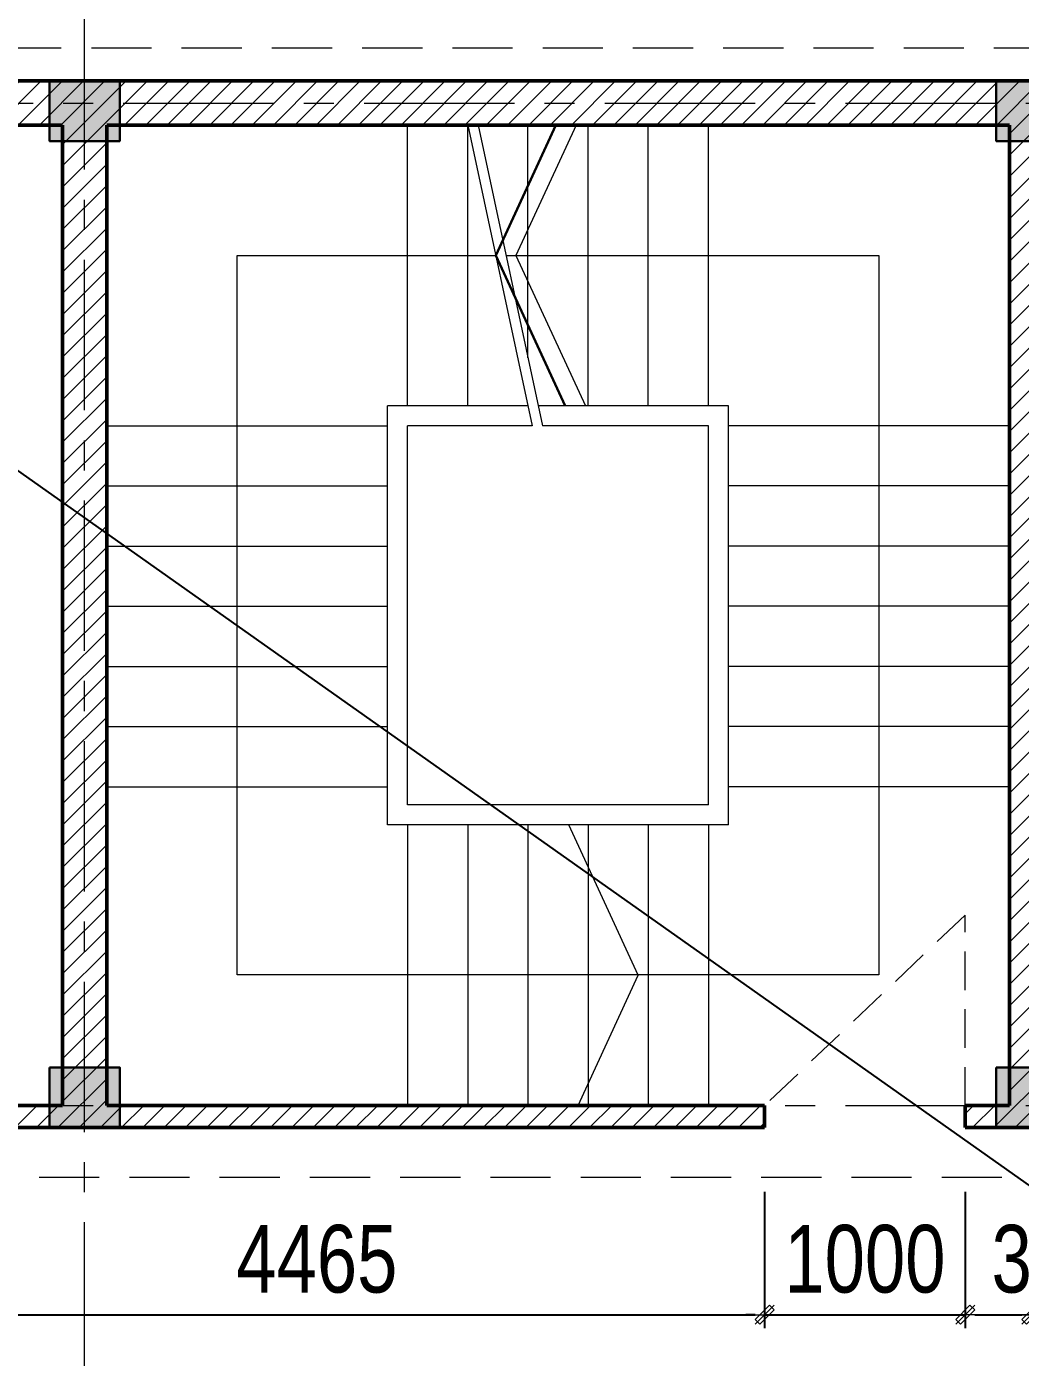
# Model space of a CAD drawing. Header units: millimetres. Extents: x 1109421 to 1726579, y -247837 to 144927.
# Drawn here: x 1559085 to 1564040, y -165669 to -159032 of the extents above; entities that cross this region are included whole.
import ezdxf

# ---------------------------------------------------------------- set-up
doc = ezdxf.new("R2010")
doc.units = ezdxf.units.MM
doc.header["$LTSCALE"] = 600
doc.header["$MEASUREMENT"] = 0
for name, pattern in [('00_Hidden', [2.4, 1.6, -0.8]), ('CENTER', [2, 1.25, -0.25, 0.25, -0.25]), ('HIDDEN', [0.375, 0.25, -0.125])]:
    doc.linetypes.add(name, pattern=pattern)
doc.layers.get('0').update_dxf_attribs({"lineweight": 0})
doc.layers.get('Defpoints').update_dxf_attribs({"lineweight": 0})
for name, color, linetype, lineweight in [('cat1', 30, 'Continuous', 50), ('cat2', 22, 'Continuous', 30), ('dim', 144, 'Continuous', 13), ('hatch1', 136, 'Continuous', 9), ('LC Dim', 8, 'Continuous', 18), ('LC MANH DUT', 35, 'HIDDEN', 5), ('Noi that', 35, 'Continuous', 9), ('thay1', 63, 'Continuous', 18), ('truc', 76, 'CENTER', 9)]:
    doc.layers.add(name, color=color, linetype=linetype, lineweight=lineweight)
doc.layers.add('KCS_Plotter', color=11, linetype='Continuous', plot=False)
doc.styles.add('HOATBIF', font='hoatbif.shx', dxfattribs={"width": 0.8})
doc.dimstyles.new('1-135', dxfattribs={"dimscale": 135, "dimtxt": 2.5, "dimasz": 0.35, "dimexe": 0.5, "dimexo": 0, "dimgap": 0.8, "dimtad": 1, "dimdec": 0, "dimzin": 0, "dimdsep": 46, "dimtxsty": 'HOATBIF', "dimblk1": 'DOT', "dimblk2": 'DOT', "dimsah": 1, "dimcen": -1, "dimdle": 1, "dimclrd": 256, "dimclre": 256, "dimclrt": 4, "dimadec": 3, "dimazin": 2, "dimtfac": 0.333333, "dimtdec": 0, "dimtix": 1, "dimtmove": 2, "dimatfit": 3, "dimldrblk": 'DOT', "dimfxl": 1, "dimtvp": 0.833333, "dimtolj": 1, "dimtzin": 0, "dimarcsym": 0})

# ---------------------------------------------------------------- blocks, each defined once
blk = doc.blocks.new('DOT')
at = {"layer": 'dim'}
for p, q in [((-3, 0), (3, 0)), ((-1, -1), (1, 1))]:
    blk.add_line(p, q, dxfattribs=at)
blk.add_lwpolyline([(0.5, 1), (-1, -0.5), (-0.5, -1), (1, 0.5)], close=True, dxfattribs=at)
blk = doc.blocks.new('*D1533')
at = {"layer": 'Defpoints', "color": 0, "transparency": 16777216}
for p in [(1558299.6, -164843.5), (1562764.6, -164843.5), (1562764.6, -165455.9)]:
    blk.add_point(p, dxfattribs=at)
at = {"layer": 'dim', "lineweight": -2, "transparency": 16777216}
for p, q in [((1558299.6, -164843.5), (1558299.6, -165523.4)), ((1562764.6, -164843.5), (1562764.6, -165523.4)), ((1558346.9, -165455.9), (1562717.4, -165455.9))]:
    blk.add_line(p, q, dxfattribs=at)
at = {"layer": 'dim', "lineweight": -2, "transparency": 16777216, "xscale": 47.25, "yscale": 47.25, "zscale": 47.25, "rotation": 180}
blk.add_blockref('DOT', (1558299.6, -165455.9), dxfattribs=at)
at = {"layer": 'dim', "lineweight": -2, "transparency": 16777216, "xscale": 47.25, "yscale": 47.25, "zscale": 47.25}
blk.add_blockref('DOT', (1562764.6, -165455.9), dxfattribs=at)
at = {"layer": 'dim', "color": 4, "transparency": 16777216, "insert": (1560532.1, -165179.1), "char_height": 337.5, "attachment_point": 5, "style": 'HOATBIF'}
blk.add_mtext('\\A1;4465', dxfattribs=at)
blk = doc.blocks.new('_Dot')
at = {"color": 0, "linetype": 'ByBlock', "lineweight": -2}
blk.add_line((-0.5, 0), (-1, 0), dxfattribs=at)
at = {"color": 0, "linetype": 'ByBlock', "const_width": 0.5}
blk.add_lwpolyline([(-0.25, 0, 1), (0.25, 0, 1)], format="xyb", close=True, dxfattribs=at)
blk = doc.blocks.new('*D1534')
at = {"layer": 'Defpoints', "color": 0, "transparency": 16777216}
for p in [(1562764.6, -164843.5), (1563764.6, -164843.5), (1563764.6, -165455.9)]:
    blk.add_point(p, dxfattribs=at)
at = {"layer": 'dim', "lineweight": -2, "transparency": 16777216}
for p, q in [((1562764.6, -164843.5), (1562764.6, -165523.4)), ((1563764.6, -164843.5), (1563764.6, -165523.4)), ((1562717.4, -165455.9), (1562670.1, -165455.9)), ((1562764.6, -165455.9), (1563764.6, -165455.9)), ((1563811.9, -165455.9), (1563859.1, -165455.9))]:
    blk.add_line(p, q, dxfattribs=at)
at = {"layer": 'dim', "lineweight": -2, "transparency": 16777216, "xscale": 47.25, "yscale": 47.25, "zscale": 47.25}
blk.add_blockref('DOT', (1562764.6, -165455.9), dxfattribs=at)
at = {"layer": 'dim', "lineweight": -2, "transparency": 16777216, "xscale": 47.25, "yscale": 47.25, "zscale": 47.25, "rotation": 180}
blk.add_blockref('DOT', (1563764.6, -165455.9), dxfattribs=at)
at = {"layer": 'dim', "color": 4, "transparency": 16777216, "insert": (1563264.6, -165179.1), "char_height": 337.5, "attachment_point": 5, "style": 'HOATBIF'}
blk.add_mtext('\\A1;1000', dxfattribs=at)
blk = doc.blocks.new('*D1535')
at = {"layer": 'Defpoints', "color": 0, "transparency": 16777216}
for p in [(1563764.6, -164843.5), (1564094.6, -164843.5), (1564094.6, -165455.9)]:
    blk.add_point(p, dxfattribs=at)
at = {"layer": 'dim', "lineweight": -2, "transparency": 16777216}
for p, q in [((1563764.6, -164843.5), (1563764.6, -165523.4)), ((1564094.6, -164843.5), (1564094.6, -165523.4)), ((1563811.9, -165455.9), (1564047.4, -165455.9))]:
    blk.add_line(p, q, dxfattribs=at)
at = {"layer": 'dim', "lineweight": -2, "transparency": 16777216, "xscale": 47.25, "yscale": 47.25, "zscale": 47.25, "rotation": 180}
blk.add_blockref('DOT', (1563764.6, -165455.9), dxfattribs=at)
at = {"layer": 'dim', "lineweight": -2, "transparency": 16777216, "xscale": 47.25, "yscale": 47.25, "zscale": 47.25}
blk.add_blockref('DOT', (1564094.6, -165455.9), dxfattribs=at)
at = {"layer": 'dim', "color": 4, "transparency": 16777216, "insert": (1564197.1, -165179.1), "char_height": 337.5, "attachment_point": 5, "style": 'HOATBIF'}
blk.add_mtext('\\A1;330', dxfattribs=at)
blk = doc.blocks.new('*D1536')
at = {"layer": 'Defpoints', "color": 0, "transparency": 16777216}
for p in [(1564094.6, -164843.5), (1566774.6, -164843.5), (1566774.6, -165455.9)]:
    blk.add_point(p, dxfattribs=at)
at = {"layer": 'dim', "lineweight": -2, "transparency": 16777216}
for p, q in [((1564094.6, -164843.5), (1564094.6, -165523.4)), ((1566774.6, -164843.5), (1566774.6, -165523.4)), ((1564141.9, -165455.9), (1566727.4, -165455.9))]:
    blk.add_line(p, q, dxfattribs=at)
at = {"layer": 'dim', "lineweight": -2, "transparency": 16777216, "xscale": 47.25, "yscale": 47.25, "zscale": 47.25, "rotation": 180}
blk.add_blockref('DOT', (1564094.6, -165455.9), dxfattribs=at)
at = {"layer": 'dim', "lineweight": -2, "transparency": 16777216, "xscale": 47.25, "yscale": 47.25, "zscale": 47.25}
blk.add_blockref('DOT', (1566774.6, -165455.9), dxfattribs=at)
at = {"layer": 'dim', "color": 4, "transparency": 16777216, "insert": (1565434.6, -165179.1), "char_height": 337.5, "attachment_point": 5, "style": 'HOATBIF'}
blk.add_mtext('\\A1;2680', dxfattribs=at)
blk = doc.blocks.new('COT BT')
at = {"layer": 'cat2', "ltscale": 2}
h = blk.add_hatch(color=256, dxfattribs=at)
h.dxf.hatch_style = 1
h.paths.add_polyline_path([(240, 190), (-110, 190), (-110, -110), (240, -110)])
blk.add_lwpolyline([(-110, 190), (240, 190), (240, -110), (-110, -110)], close=True, dxfattribs=at)

msp = doc.modelspace()

# ---------------------------------------------------------------- hatches: boundary and pattern name
at = {"layer": 'hatch1'}
h = msp.add_hatch(dxfattribs=at)
h.set_pattern_fill('ANSI31', color=256, scale=600)
h.set_pattern_definition([(45, (-475069.9, -175305.75), (-53.0330086, 53.0330086), [])])
h.paths.add_polyline_path([(1548144.6, -171522.7), (1548544.6, -171522.7), (1548544.6, -171302.7), (1548144.6, -171302.7), (1547484.6, -171302.7), (1547484.6, -167012.7), (1547264.6, -167012.7), (1547264.6, -171522.7), (1547264.6, -171742.7), (1548144.6, -171742.7)], flags=17)
h.paths.add_polyline_path([(1553814.6, -171522.7), (1554214.6, -171522.7), (1554214.6, -171302.7), (1553814.6, -171302.7), (1552934.6, -171302.7), (1552534.6, -171302.7), (1552534.6, -171522.7), (1552934.6, -171522.7), (1552934.6, -171742.7), (1553814.6, -171742.7)], flags=17)
h.paths.add_polyline_path([(1560214.6, -171302.7), (1559814.6, -171302.7), (1558934.6, -171302.7), (1558534.6, -171302.7), (1558534.6, -171522.7), (1558934.6, -171522.7), (1558934.6, -171742.7), (1559814.6, -171742.7), (1559814.6, -171522.7), (1560214.6, -171522.7)], flags=17)
h.paths.add_polyline_path([(1564534.6, -171302.7), (1564204.6, -171302.7), (1564204.6, -167302.7), (1563984.6, -167302.7), (1563984.6, -171302.7), (1563654.6, -171302.7), (1563254.6, -171302.7), (1563254.6, -171522.7), (1563654.6, -171522.7), (1563654.6, -171742.7), (1564534.6, -171742.7), (1564534.6, -171522.7)], flags=17)
h.paths.add_polyline_path([(1567214.6, -171302.7), (1566334.6, -171302.7), (1566334.6, -171522.7), (1566334.6, -171742.7), (1567214.6, -171742.7)], flags=17)
h.paths.add_polyline_path([(1572814.6, -171302.7), (1572414.6, -171302.7), (1571534.6, -171302.7), (1571534.6, -171522.7), (1571534.6, -171742.7), (1572414.6, -171742.7), (1572414.6, -171522.7), (1572814.6, -171522.7)], flags=17)
h.paths.add_polyline_path([(1578814.6, -171302.7), (1578414.6, -171302.7), (1577534.6, -171302.7), (1577134.6, -171302.7), (1577134.6, -171522.7), (1577534.6, -171522.7), (1577534.6, -171742.7), (1578414.6, -171742.7), (1578414.6, -171522.7), (1578814.6, -171522.7)], flags=17)
h.paths.add_polyline_path([(1584999.6, -171302.7), (1583974.6, -171302.7), (1583974.6, -168652.7), (1583864.6, -168652.7), (1583864.6, -171302.7), (1583399.6, -171302.7), (1583399.6, -171522.7), (1583799.6, -171522.7), (1583799.6, -171962.7), (1584999.6, -171962.7)])
h.paths.add_polyline_path([(1584774.1, -171522.7), (1584774.1, -171742.7), (1584014.1, -171742.7), (1584014.1, -171522.7)], flags=16)
h.paths.add_polyline_path([(1586804.6, -166162.7), (1586584.6, -166162.7), (1586584.6, -167302.7), (1583864.6, -167302.7), (1583864.6, -167652.7), (1583974.6, -167652.7), (1583974.6, -167522.7), (1589064.6, -167522.7), (1589064.6, -171302.7), (1588084.6, -171302.7), (1588084.6, -171962.7), (1589284.6, -171962.7), (1589284.6, -171302.7), (1589284.6, -159302.7), (1547264.6, -159302.7), (1547264.6, -164812.7), (1547484.6, -164812.7), (1547484.6, -164522.7), (1548974.6, -164522.7), (1548974.6, -164412.7), (1547484.6, -164412.7), (1547484.6, -159522.7), (1551359.6, -159522.7), (1551359.6, -164412.7), (1550274.6, -164412.7), (1550274.6, -164522.7), (1551359.6, -164522.7), (1551469.6, -164522.7), (1553659.6, -164522.7), (1553659.6, -164412.7), (1551469.6, -164412.7), (1551469.6, -159522.7), (1555279.6, -159522.7), (1555279.6, -164412.7), (1554959.6, -164412.7), (1554959.6, -164522.7), (1555279.6, -164522.7), (1555389.6, -164522.7), (1556999.6, -164522.7), (1556999.6, -164412.7), (1555389.6, -164412.7), (1555389.6, -159522.7), (1559264.6, -159522.7), (1559264.6, -164412.7), (1558299.6, -164412.7), (1558299.6, -164522.7), (1562764.6, -164522.7), (1562764.6, -164412.7), (1559484.6, -164412.7), (1559484.6, -159522.7), (1563984.6, -159522.7), (1563984.6, -164412.7), (1563764.6, -164412.7), (1563764.6, -164522.7), (1564606.4, -164522.7), (1564826.4, -164302.7), (1564204.6, -164302.7), (1564204.6, -159522.7), (1566664.6, -159522.7), (1566664.6, -164302.7), (1565986.4, -164302.7), (1566206.4, -164522.7), (1566884.6, -164522.7), (1569094.6, -164522.7), (1569094.6, -164412.7), (1566884.6, -164412.7), (1566884.6, -159522.7), (1571864.6, -159522.7), (1571864.6, -164412.7), (1570394.6, -164412.7), (1570394.6, -164522.7), (1573694.6, -164522.7), (1573694.6, -164412.7), (1572084.6, -164412.7), (1572084.6, -159522.7), (1576484.6, -159522.7), (1576484.6, -164412.7), (1574994.6, -164412.7), (1574994.6, -164522.7), (1578194.6, -164522.7), (1578194.6, -164412.7), (1576594.6, -164412.7), (1576594.6, -159522.7), (1581144.6, -159522.7), (1581144.6, -164412.7), (1579494.6, -164412.7), (1579494.6, -164522.7), (1581144.6, -164522.7), (1582744.6, -164522.7), (1582744.6, -164302.7), (1581364.6, -164302.7), (1581364.6, -159522.7), (1583864.6, -159522.7), (1583864.6, -164302.7), (1583644.6, -164302.7), (1583644.6, -164522.7), (1584304.6, -164522.7), (1584304.6, -164302.7), (1584084.6, -164302.7), (1584084.6, -159522.7), (1586584.6, -159522.7), (1586584.6, -164302.7), (1585204.6, -164302.7), (1585204.6, -164522.7), (1586584.6, -164522.7), (1586584.6, -165262.7), (1586804.6, -165262.7), (1586804.6, -159522.7), (1589064.6, -159522.7), (1589064.6, -167302.7), (1586804.6, -167302.7)])
h.paths.add_polyline_path([(1588304.6, -171522.7), (1589064.6, -171522.7), (1589064.6, -171742.7), (1588304.6, -171742.7)], flags=16)

# ---------------------------------------------------------------- linework, layer by layer
at = {"layer": 'cat1'}
for p, q in [((1547264.6, -159302.7), (1589284.6, -159302.7)), ((1555389.6, -159522.7), (1559264.6, -159522.7)), ((1559264.6, -164412.7), (1559264.6, -159522.7)), ((1559484.6, -164412.7), (1559484.6, -159522.7)), ((1559484.6, -159522.7), (1563984.6, -159522.7)), ((1563984.6, -164412.7), (1563984.6, -159522.7)), ((1559264.6, -164412.7), (1558299.6, -164412.7)), ((1562764.6, -164412.7), (1559484.6, -164412.7)), ((1562764.6, -164412.7), (1562764.6, -164522.7)), ((1563984.6, -164412.7), (1563764.6, -164412.7)), ((1563764.6, -164412.7), (1563764.6, -164522.7)), ((1562764.6, -164522.7), (1558299.6, -164522.7)), ((1564606.4, -164522.7), (1563764.6, -164522.7))]:
    msp.add_line(p, q, dxfattribs=at)
at = {"layer": 'cat2'}
msp.add_lwpolyline([(1561723.9, -159522.7), (1561423.9, -160172.7), (1561770.1, -160922.7)], dxfattribs=at)
at = {"layer": 'hatch1'}
for points in [[(1561825, -159522.7), (1561525, -160172.7), (1561871.2, -160922.7)], [(1561475, -160172.7), (1563334.6, -160172.7), (1563334.6, -163761.5), (1560134.6, -163761.5), (1560134.6, -160172.7), (1561423.9, -160172.7)], [(1561834.6, -164412.7), (1562134.6, -163762.7), (1561788.5, -163012.7)]]:
    msp.add_lwpolyline(points, dxfattribs=at)
at = {"layer": 'KCS_Plotter'}
msp.add_line((1601514.9, -191281.2), (1541307.8, -148706.1), dxfattribs=at)
at = {"layer": 'LC Dim'}
for p, q in [((1561284.6, -159522.7), (1561606, -161022.7)), ((1561335.7, -159522.7), (1561657.2, -161022.7))]:
    msp.add_line(p, q, dxfattribs=at)
at = {"layer": 'LC MANH DUT', "ltscale": 2}
msp.add_lwpolyline([(1558958.1, -159137.1), (1564397.6, -159137.1), (1564397.6, -164772.1), (1558958.1, -164772.1)], close=True, dxfattribs=at)
at = {"layer": 'Noi that', "linetype": '00_Hidden', "ltscale": 0.2}
for p, q in [((1563764.6, -163462.7), (1562764.6, -164412.7)), ((1563764.6, -164412.7), (1563764.6, -163462.7))]:
    msp.add_line(p, q, dxfattribs=at)
at = {"layer": 'thay1'}
for p, q in [((1560984.6, -160922.7), (1560984.6, -159522.7)), ((1561284.6, -160922.7), (1561284.6, -159522.7)), ((1561584.6, -160684.1), (1561584.6, -159522.7)), ((1561884.6, -160922.7), (1561884.6, -159522.7)), ((1562184.6, -160922.7), (1562184.6, -159522.7)), ((1562484.6, -160922.7), (1562484.6, -159522.7)), ((1560884.6, -163012.7), (1560884.6, -160922.7)), ((1561584.6, -160922.7), (1560884.6, -160922.7)), ((1562584.6, -160922.7), (1561635.7, -160922.7)), ((1562584.6, -163012.7), (1562584.6, -160922.7)), ((1559484.6, -161022.7), (1560884.6, -161022.7)), ((1560984.6, -162912.7), (1560984.6, -161022.7)), ((1561606, -161022.7), (1560984.6, -161022.7)), ((1562484.6, -161022.7), (1561657.2, -161022.7)), ((1562484.6, -162912.7), (1562484.6, -161022.7)), ((1563984.6, -161022.7), (1562584.6, -161022.7)), ((1559484.6, -161322.7), (1560884.6, -161322.7)), ((1563984.6, -161322.7), (1562584.6, -161322.7)), ((1559484.6, -161622.7), (1560884.6, -161622.7)), ((1563984.6, -161622.7), (1562584.6, -161622.7)), ((1559484.6, -161922.7), (1560884.6, -161922.7)), ((1563984.6, -161922.7), (1562584.6, -161922.7)), ((1559484.6, -162222.7), (1560884.6, -162222.7)), ((1563984.6, -162222.7), (1562584.6, -162222.7)), ((1559484.6, -162522.7), (1560884.6, -162522.7)), ((1563984.6, -162522.7), (1562584.6, -162522.7)), ((1559484.6, -162822.7), (1560884.6, -162822.7)), ((1563984.6, -162822.7), (1562584.6, -162822.7)), ((1562484.6, -162912.7), (1560984.6, -162912.7)), ((1562584.6, -163012.7), (1560884.6, -163012.7)), ((1560984.6, -163012.7), (1560984.6, -164412.7)), ((1561284.6, -163012.7), (1561284.6, -164412.7)), ((1561584.6, -163012.7), (1561584.6, -164412.7)), ((1561884.6, -163012.7), (1561884.6, -164412.7)), ((1562184.6, -163012.7), (1562184.6, -164412.7)), ((1562484.6, -163012.7), (1562484.6, -164412.7))]:
    msp.add_line(p, q, dxfattribs=at)
at = {"layer": 'truc'}
for p, q in [((1559374.6, -176545), (1559374.6, -156359.2)), ((1545167.3, -159412.7), (1592138, -159412.7)), ((1545167.3, -164412.7), (1592138, -164412.7))]:
    msp.add_line(p, q, dxfattribs=at)

# ---------------------------------------------------------------- block references
at = {"layer": 'cat1'}
for p in [(1559309.6, -159492.7), (1564029.6, -159492.7), (1559309.6, -164412.7), (1564029.6, -164412.7)]:
    msp.add_blockref('COT BT', p, dxfattribs=at)

# ---------------------------------------------------------------- dimensions: what is measured, and where the dimension line sits
at = {"layer": 'dim'}
for base, p1, p2, picture, middle in [((1562764.6, -165455.9), (1558299.6, -164843.5), (1562764.6, -164843.5), '*D1533', (1560532.1, -165179.1)), ((1563764.6, -165455.9), (1562764.6, -164843.5), (1563764.6, -164843.5), '*D1534', (1563264.6, -165179.1)), ((1566774.6, -165455.9), (1564094.6, -164843.5), (1566774.6, -164843.5), '*D1536', (1565434.6, -165179.1))]:
    dim = msp.add_linear_dim(base=base, p1=p1, p2=p2, dimstyle='1-135', dxfattribs=at)
    dim.commit()
    dim.dimension.update_dxf_attribs({"geometry": picture, "text_midpoint": middle})
dim = msp.add_linear_dim(base=(1564094.6, -165455.9), p1=(1563764.6, -164843.5), p2=(1564094.6, -164843.5), dimstyle='1-135', dxfattribs=at)
dim.commit()
dim.dimension.update_dxf_attribs({"geometry": '*D1535', "text_midpoint": (1564197.1, -165179.1), "dimtype": 160})

doc.saveas('drawing.dxf')
